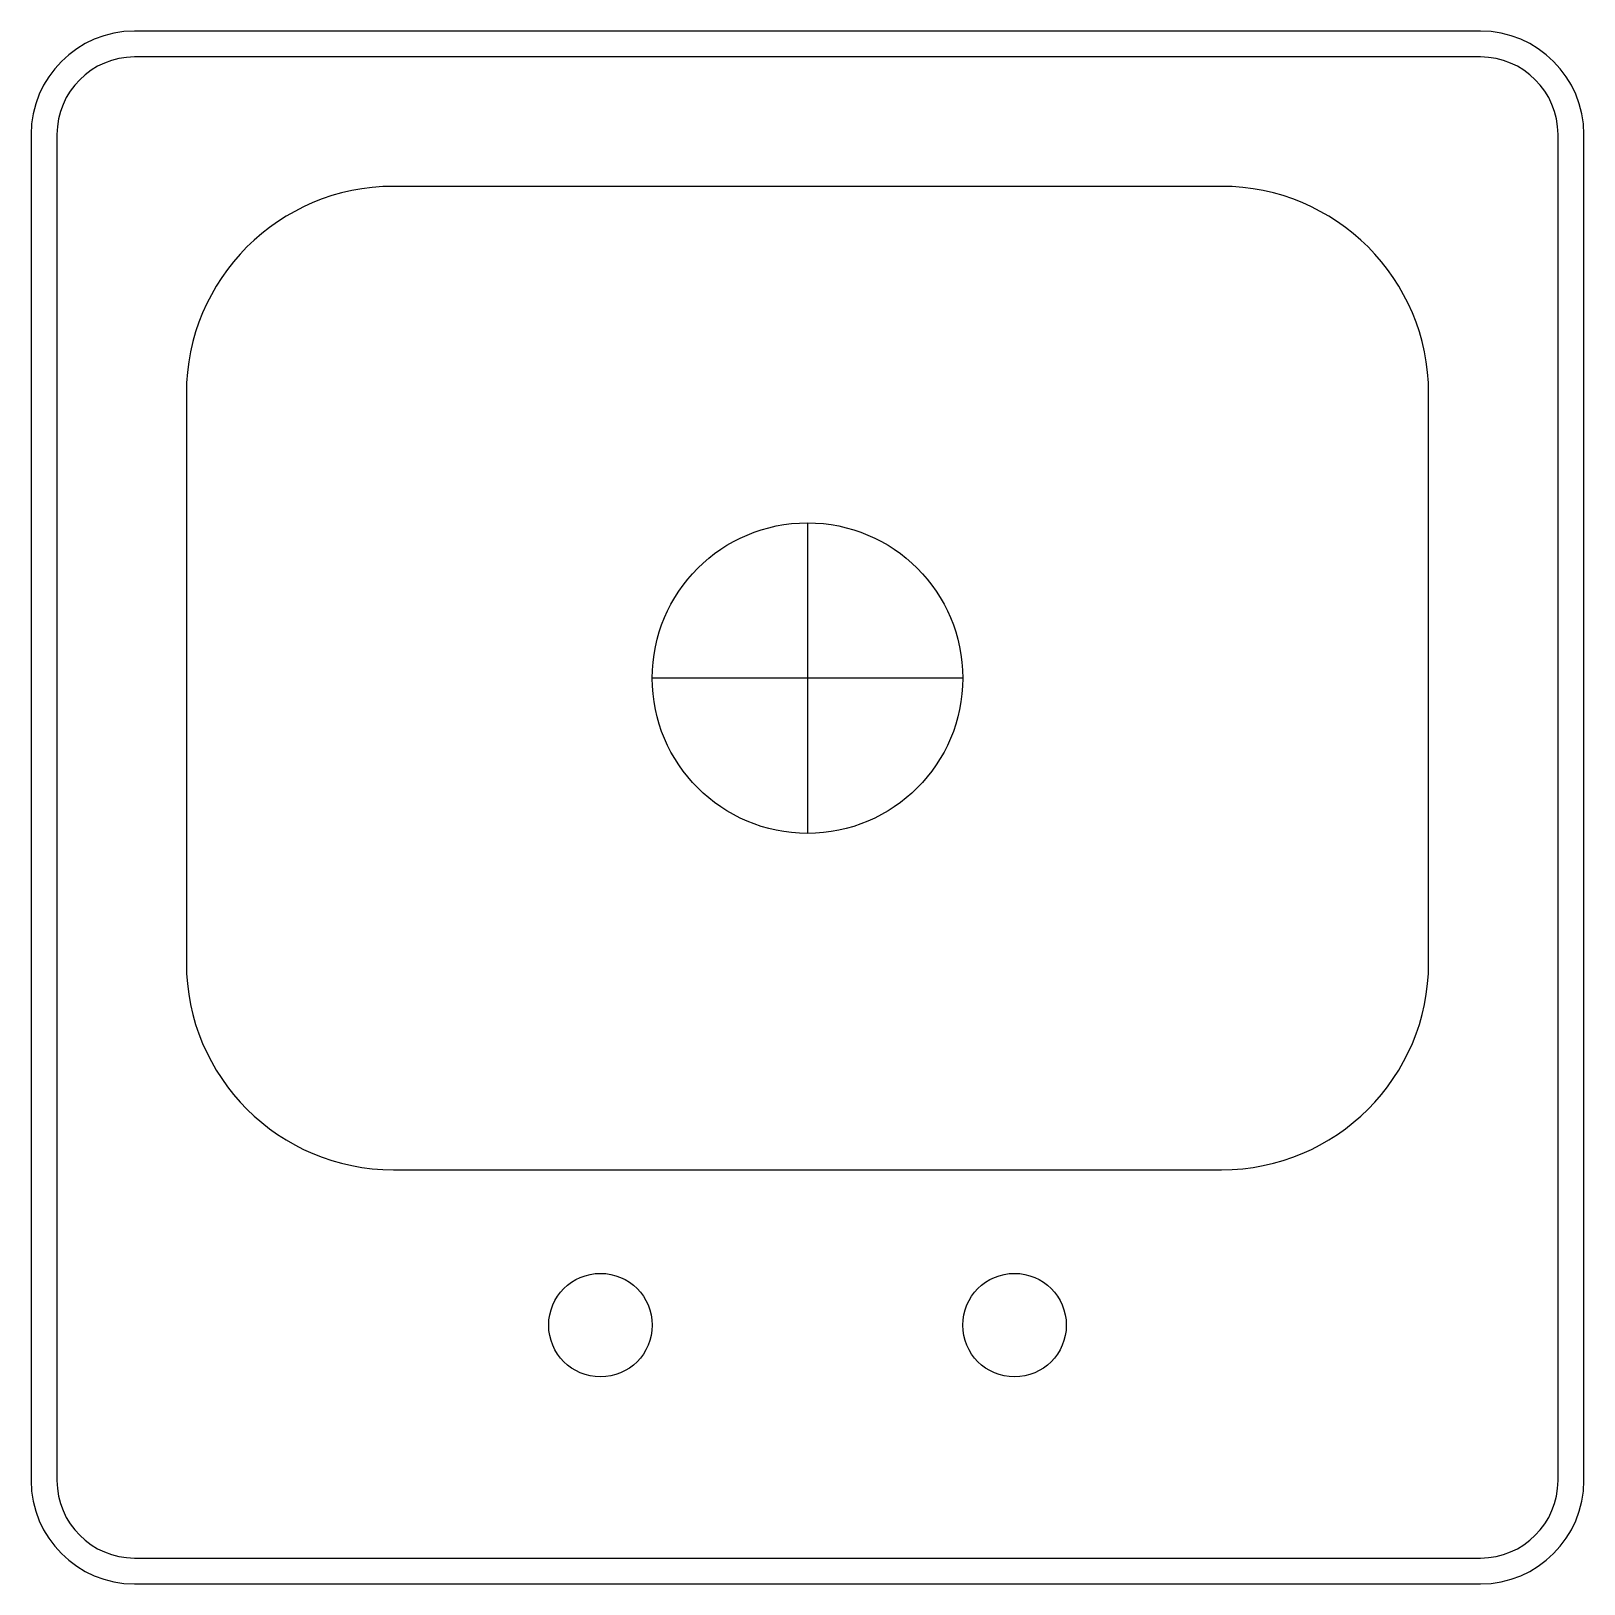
# Model space of a CAD drawing. Header units: inches. Extents: x -7.5 to 7.5, y 0 to 15.
import ezdxf

# ---------------------------------------------------------------- set-up
doc = ezdxf.new("R2010")
doc.units = ezdxf.units.IN
doc.header["$LTSCALE"] = 0.5
doc.header["$MEASUREMENT"] = 0

msp = doc.modelspace()

# ---------------------------------------------------------------- linework, layer by layer
for p, q in [((6.5, 15), (-6.5, 15)), ((6.5, 14.75), (-6.5, 14.75)), ((-7.5, 14), (-7.5, 1)), ((-7.25, 14), (-7.25, 1)), ((7.25, 1), (7.25, 14)), ((7.5, 1), (7.5, 14)), ((4, 13.5), (-4, 13.5)), ((-6, 11.5), (-6, 6)), ((6, 6), (6, 11.5)), ((0, 10.25), (0, 7.25)), ((1.5, 8.75), (-1.5, 8.75)), ((-4, 4), (4, 4)), ((-6.5, 0.25), (6.5, 0.25)), ((-6.5, 0), (6.5, 0))]:
    msp.add_line(p, q)
for centre, radius in [((0, 8.75), 1.5), ((-2, 2.5), 0.5), ((2, 2.5), 0.5)]:
    msp.add_circle(centre, radius)
for centre, radius, start, end in [((-6.5, 14), 1, 90, 180), ((6.5, 14), 1, 0, 90), ((-6.5, 14), 0.75, 90, 180), ((6.5, 14), 0.75, 0, 90), ((4, 11.5), 2, 360, 90), ((-4, 11.5), 2, 90, 180), ((4, 6), 2, 270, 360), ((-4, 6), 2, 180, 270), ((-6.5, 1), 1, 180, 270), ((-6.5, 1), 0.75, 180, 270), ((6.5, 1), 0.75, 270, 0), ((6.5, 1), 1, 270, 0)]:
    msp.add_arc(centre, radius, start, end)

doc.saveas('drawing.dxf')
